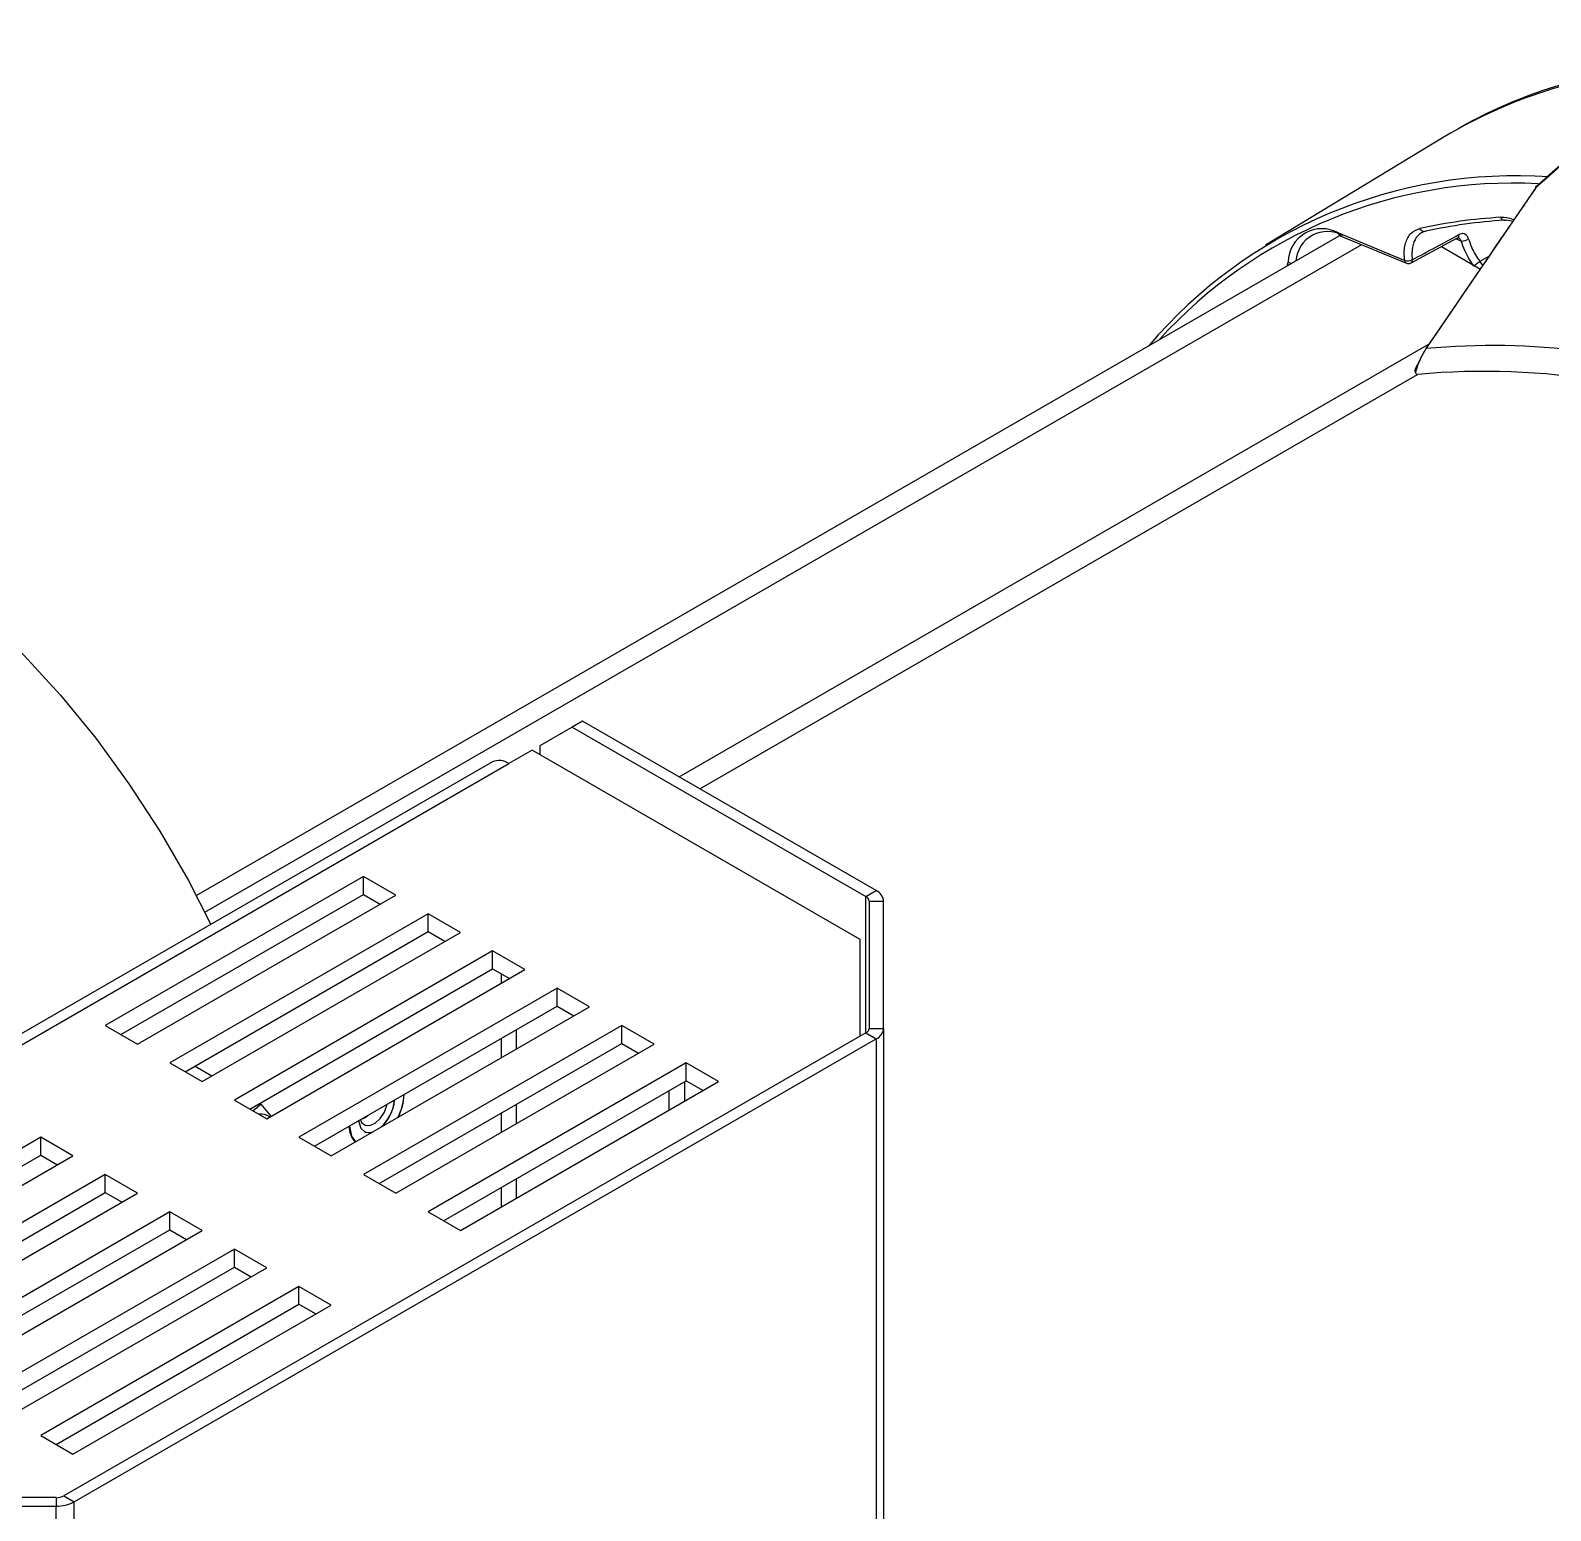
# Model space of a CAD drawing. Extents: x 7 to 135, y 3 to 97.
# Drawn here: x 18.203 to 22.365, y 14.049 to 18.103 of the extents above; entities that cross this region are included whole.
import ezdxf

# ---------------------------------------------------------------- set-up
doc = ezdxf.new("R2010")
doc.units = 0
doc.header["$MEASUREMENT"] = 0
doc.layers.add('OBJECT', color=7, linetype='CONTINUOUS')

msp = doc.modelspace()

# ---------------------------------------------------------------- linework, layer by layer
at = {"layer": 'OBJECT'}
for p, q in [((22.1377, 17.8474), (22.1223, 17.8389)), ((22.0761, 17.8122), (21.585, 17.5146)), ((22.0238, 17.2293), (22.3287, 17.6759)), ((21.7918, 17.543), (18.6573, 15.7335)), ((21.7846, 17.5481), (21.9659, 17.4729)), ((21.7894, 17.5404), (21.9708, 17.4652)), ((21.9834, 17.4658), (22.1109, 17.5343)), ((22.1207, 17.5259), (22.1064, 17.5319)), ((18.6808, 15.6876), (21.8482, 17.516)), ((22.067, 17.5107), (22.1736, 17.4488)), ((22.1987, 17.4855), (22.1717, 17.4697)), ((21.6453, 17.4584), (21.6466, 17.4684)), ((22.1717, 17.4697), (22.1803, 17.4575)), ((19.9789, 16.0585), (22.0347, 17.2453)), ((22.0032, 17.1902), (22.0065, 17.1981)), ((20.0355, 16.0259), (22.0012, 17.1607)), ((19.686, 16.195), (19.5976, 16.1439)), ((19.7143, 16.2113), (19.686, 16.195)), ((19.686, 16.195), (20.4904, 15.7306)), ((20.5187, 15.7469), (19.7143, 16.2113)), ((19.5764, 16.1317), (19.5128, 16.0949)), ((20.4751, 15.6129), (19.5764, 16.1317)), ((19.5976, 16.1439), (19.5976, 16.1194)), ((19.4678, 16.0994), (16.7666, 14.5401)), ((16.8435, 14.554), (19.5128, 16.0949)), ((19.115, 15.7857), (18.4079, 15.3775)), ((19.2034, 15.7347), (19.115, 15.7857)), ((19.115, 15.7367), (19.115, 15.7857)), ((18.4504, 15.353), (19.115, 15.7367)), ((18.4963, 15.3265), (19.2034, 15.7347)), ((19.115, 15.7367), (19.161, 15.7102)), ((20.4904, 15.7306), (20.5187, 15.7469)), ((20.4904, 15.3572), (20.4904, 15.7306)), ((20.4992, 15.7184), (20.4992, 15.3694)), ((20.4992, 15.7184), (20.5392, 15.7184)), ((20.5392, 15.3694), (20.5392, 15.7184)), ((19.2918, 15.6837), (18.5847, 15.2755)), ((19.3802, 15.6327), (19.2918, 15.6837)), ((19.2918, 15.6347), (19.2918, 15.6837)), ((18.6271, 15.251), (19.2918, 15.6347)), ((18.6731, 15.2244), (19.3802, 15.6327)), ((19.2918, 15.6347), (19.3378, 15.6082)), ((20.4751, 15.3483), (20.4751, 15.6129)), ((19.4686, 15.5816), (18.7615, 15.1734)), ((19.557, 15.5306), (19.4686, 15.5816)), ((19.4686, 15.5326), (19.4686, 15.5816)), ((18.8039, 15.1489), (19.4686, 15.5326)), ((18.8499, 15.1224), (19.557, 15.5306)), ((19.4686, 15.5326), (19.5145, 15.5061)), ((19.4916, 15.5194), (19.4916, 15.4928)), ((19.6454, 15.4796), (18.9383, 15.0714)), ((19.7337, 15.4285), (19.6454, 15.4796)), ((19.6454, 15.4306), (19.6454, 15.4796)), ((18.9807, 15.0469), (19.6454, 15.4306)), ((19.0266, 15.0203), (19.7337, 15.4285)), ((19.6454, 15.4306), (19.6913, 15.4041)), ((18.4079, 15.3775), (18.4963, 15.3265)), ((19.8221, 15.3775), (19.115, 14.9693)), ((19.534, 15.3132), (19.534, 15.3663)), ((19.9105, 15.3265), (19.8221, 15.3775)), ((19.8221, 15.3285), (19.8221, 15.3775)), ((20.4992, 15.3694), (20.5392, 15.3694)), ((20.5392, 15.3694), (20.5392, 9.8373)), ((20.4904, 15.3572), (18.2947, 14.0896)), ((18.323, 14.0733), (20.5187, 15.3408)), ((19.1575, 14.9448), (19.8221, 15.3285)), ((19.2034, 14.9183), (19.9105, 15.3265)), ((19.4916, 15.3418), (19.4916, 15.2887)), ((19.8221, 15.3285), (19.8681, 15.302)), ((20.4904, 15.3572), (20.5187, 15.3408)), ((20.5187, 15.3408), (20.5187, 9.8088)), ((18.5847, 15.2755), (18.6731, 15.2244)), ((18.654, 15.2665), (18.7, 15.24)), ((19.9989, 15.2755), (19.2918, 14.8673)), ((20.0873, 15.2244), (19.9989, 15.2755)), ((19.9989, 15.2265), (19.9989, 15.2755)), ((19.3342, 14.8428), (19.9989, 15.2265)), ((19.3802, 14.8162), (20.0873, 15.2244)), ((19.9512, 15.1989), (19.9512, 15.1459)), ((19.9936, 15.2234), (19.9936, 15.1704)), ((19.9989, 15.2265), (20.0449, 15.2)), ((18.7615, 15.1734), (18.8499, 15.1224)), ((18.8123, 15.1441), (18.834, 15.1626)), ((18.8308, 15.1644), (18.834, 15.1626)), ((18.834, 15.1626), (18.8614, 15.1291)), ((19.534, 15.1091), (19.534, 15.1622)), ((19.4916, 15.1377), (19.4916, 15.0846)), ((18.2311, 15.0714), (17.524, 14.6632)), ((18.3195, 15.0203), (18.2311, 15.0714)), ((18.2311, 15.0224), (18.2311, 15.0714)), ((18.9383, 15.0714), (19.0266, 15.0203)), ((19.1165, 15.0875), (19.1166, 15.0874)), ((19.091, 15.06), (19.0929, 15.0586)), ((17.5665, 14.6387), (18.2311, 15.0224)), ((17.6124, 14.6121), (18.3195, 15.0203)), ((18.2311, 15.0224), (18.2771, 14.9958)), ((18.4079, 14.9693), (17.7008, 14.5611)), ((18.4963, 14.9183), (18.4079, 14.9693)), ((18.4079, 14.9203), (18.4079, 14.9693)), ((19.115, 14.9693), (19.2034, 14.9183)), ((19.534, 14.905), (19.534, 14.9581)), ((17.7433, 14.5366), (18.4079, 14.9203)), ((17.7892, 14.5101), (18.4963, 14.9183)), ((18.4079, 14.9203), (18.4539, 14.8938)), ((19.4916, 14.9336), (19.4916, 14.8805)), ((18.5847, 14.8673), (17.8776, 14.4591)), ((18.6731, 14.8162), (18.5847, 14.8673)), ((18.5847, 14.8183), (18.5847, 14.8673)), ((19.2918, 14.8673), (19.3802, 14.8162)), ((17.92, 14.4346), (18.5847, 14.8183)), ((17.966, 14.408), (18.6731, 14.8162)), ((18.5847, 14.8183), (18.6307, 14.7917)), ((18.7615, 14.7652), (18.0544, 14.357)), ((18.8499, 14.7142), (18.7615, 14.7652)), ((18.7615, 14.7162), (18.7615, 14.7652)), ((18.0968, 14.3325), (18.7615, 14.7162)), ((18.1428, 14.306), (18.8499, 14.7142)), ((18.7615, 14.7162), (18.8074, 14.6897)), ((18.9383, 14.6632), (18.2311, 14.255)), ((19.0266, 14.6121), (18.9383, 14.6632)), ((18.9383, 14.6142), (18.9383, 14.6632)), ((18.2736, 14.2305), (18.9383, 14.6142)), ((18.3195, 14.2039), (19.0266, 14.6121)), ((18.9383, 14.6142), (18.9842, 14.5876)), ((18.2311, 14.255), (18.3195, 14.2039)), ((18.2735, 14.0846), (17.669, 14.0846)), ((18.2735, 14.0846), (18.2735, 14.0615)), ((18.2947, 14.0896), (18.323, 14.0733)), ((18.323, 8.5412), (18.323, 14.0733)), ((17.669, 14.0615), (18.2735, 14.0615)), ((18.2735, 8.5294), (18.2735, 14.0615))]:
    msp.add_line(p, q, dxfattribs=at)
at = {"layer": 'OBJECT', "flags": 128}
for points in [[(22.263, 17.5797), (22.2451, 17.5831), (22.2451, 17.5831), (22.2451, 17.5831)], [(17.7535, 16.7334), (17.8636, 16.6639), (17.9728, 16.5833), (18.0801, 16.4922), (18.1847, 16.3914), (18.2855, 16.2818), (18.3818, 16.1642), (18.4728, 16.0398), (18.5576, 15.9095), (18.6356, 15.7744), (18.6971, 15.6545)], [(19.1068, 15.1197), (19.1099, 15.1123), (19.1191, 15.1044), (19.132, 15.1037), (19.1466, 15.1103), (19.1607, 15.1233), (19.1721, 15.1405), (19.1792, 15.1595), (19.1797, 15.1617)], [(19.1023, 15.1171), (19.1025, 15.1141), (19.1079, 15.0961), (19.1198, 15.0859), (19.1365, 15.085), (19.1404, 15.086)], [(19.1062, 15.1194), (19.1199, 15.1258), (19.1268, 15.1312)], [(19.0762, 15.102), (19.0818, 15.0743), (19.0932, 15.0588)]]:
    msp.add_lwpolyline(points, dxfattribs=at)
at = {"layer": 'OBJECT'}
for centre, radius, start, end in [((22.7582, 16.6671), 1.3329, 92.9889, 120.7804), ((22.7846, 16.61), 1.3989, 93.7993, 107.7393), ((22.7474, 16.7356), 1.268, 107.8678, 118.7362), ((22.2715, 16.3845), 1.3201, 86.0839, 139.6538), ((22.2625, 16.3758), 1.3087, 86.9845, 137.7701), ((22.3088, 16.1906), 1.4024, 93.2383, 102.41), ((22.3237, 16.1904), 1.3949, 93.4859, 102.4129), ((21.7397, 17.4665), 0.0932, 61.2254, 178.7853), ((21.7545, 17.4655), 0.0865, 60.9664, 175.9387), ((21.7934, 17.5483), 0.00877, 180.7599, 243.5173), ((22.1065, 17.541), 0.00831, 303.2721, 16.5892), ((22.1214, 17.5658), 0.0399, 269.037, 299.3447), ((21.6584, 17.4852), 0.0205, 234.9035, 264.3512), ((21.9742, 17.4985), 0.027, 252.0736, 297.6097), ((21.9747, 17.473), 0.00877, 180.7599, 243.5173), ((21.9765, 17.479), 0.015, 247.4617, 297.8438), ((21.9786, 17.4725), 0.0084, 306.1194, 14.6073), ((22.2039, 15.2878), 1.9519, 69.9152, 95.2837), ((22.1838, 15.1576), 2.0113, 66.1375, 95.1893), ((19.4864, 16.0581), 0.0453, 54.3824, 114.3071), ((20.5042, 15.7149), 0.0352, 5.6948, 65.6253), ((20.4842, 15.7169), 0.0151, 5.6948, 65.6253), ((20.4842, 15.3709), 0.0151, 294.3747, 354.3052), ((20.5042, 15.3729), 0.0352, 294.3747, 354.3052), ((19.0916, 15.1811), 0.1084, 310.0092, 355.8772), ((19.0917, 15.1811), 0.1084, 310.2363, 355.9226), ((19.0771, 15.1951), 0.149, 332.2054, 357.4649), ((19.0801, 15.1945), 0.1464, 332.0692, 357.7493), ((18.8302, 15.0785), 0.0567, 59.7823, 92.498), ((19.1347, 15.0999), 0.0589, 178.1501, 224.6151), ((19.13, 15.1139), 0.0297, 242.9217, 291.0693), ((18.2744, 14.1278), 0.0433, 268.8559, 298.0402), ((18.2755, 14.1624), 0.101, 268.8559, 298.0402)]:
    msp.add_arc(centre, radius, start, end, dxfattribs=at)
for points, knots in [([(22.3245, 17.674), (22.4046, 17.7454), (22.5651, 17.8883), (22.7291, 18.0312), (22.8112, 18.1027)], [0, 0, 0, 0, 0.499626, 1, 1, 1, 1]), ([(22.8112, 18.0993), (22.8038, 18.0929), (22.7667, 18.0607), (22.603, 17.9184), (22.4497, 17.7824), (22.3254, 17.6722)], [0, 0, 0, 0, 0.04519, 0.225954, 1, 1, 1, 1]), ([(22.3254, 17.6722), (22.3198, 17.664), (22.2917, 17.6232), (22.1911, 17.4765), (22.0965, 17.3376), (22.0242, 17.2314)], [0, 0, 0, 0, 0.05572, 0.278599, 1, 1, 1, 1]), ([(22.3245, 17.674), (22.3242, 17.674), (22.3238, 17.6741), (22.3246, 17.6731), (22.3253, 17.6724), (22.3254, 17.6722), (22.3254, 17.6722)], [0, 0, 0, 0, 0.457503, 0.9147205, 0.9797971, 1, 1, 1, 1]), ([(22.2296, 17.5908), (22.2403, 17.591), (22.2518, 17.5912), (22.2643, 17.5835), (22.2652, 17.583)], [0, 0, 0, 0, 0.929126, 1, 1, 1, 1]), ([(21.9659, 17.4729), (21.9655, 17.4765), (21.9638, 17.4935), (21.9668, 17.5212), (21.9811, 17.5494), (21.9985, 17.5566), (22.0074, 17.5602)], [0, 0, 0, 0, 0.080074, 0.381781, 0.683578, 1, 1, 1, 1]), ([(22.0239, 17.5527), (22.0239, 17.5527), (22.0153, 17.5508), (22.0005, 17.5424), (21.9874, 17.5179), (21.9848, 17.4931), (21.9864, 17.4778), (21.9867, 17.4747)], [0, 0, 0, 0, 0.000017, 0.316429, 0.618225, 0.919927, 1, 1, 1, 1]), ([(21.9867, 17.4747), (22.0082, 17.4861), (22.051, 17.5089), (22.0934, 17.5319), (22.1145, 17.5433)], [0, 0, 0, 0, 0.502161, 1, 1, 1, 1]), ([(22.1112, 17.534), (22.1115, 17.5342), (22.1127, 17.5349), (22.1132, 17.5348), (22.1131, 17.5348), (22.1131, 17.5348)], [0, 0, 0, 0, 0.1887601, 0.7668838, 1, 1, 1, 1]), ([(22.113, 17.5348), (22.1141, 17.5342), (22.1164, 17.5329), (22.1189, 17.5295), (22.1202, 17.5269), (22.1207, 17.5259)], [0, 0, 0, 0, 0.356972, 0.738531, 1, 1, 1, 1]), ([(22.141, 17.531), (22.1404, 17.5328), (22.1388, 17.5372), (22.1347, 17.5426), (22.1287, 17.546), (22.1218, 17.5465), (22.1169, 17.5444), (22.1145, 17.5433)], [0, 0, 0, 0, 0.133425, 0.338078, 0.551249, 0.773015, 1, 1, 1, 1]), ([(22.1552, 17.457), (22.1462, 17.471), (22.1318, 17.4931), (22.1237, 17.5171), (22.1207, 17.5259)], [0, 0, 0, 0, 0.631611, 1, 1, 1, 1]), ([(22.141, 17.531), (22.1437, 17.5232), (22.1509, 17.502), (22.1631, 17.4814), (22.1717, 17.4697), (22.1717, 17.4697)], [0, 0, 0, 0, 0.368404, 0.999966, 1, 1, 1, 1]), ([(22.0242, 17.2314), (22.0177, 17.2201), (22.0055, 17.1991), (21.998, 17.1758), (21.9953, 17.165), (21.9952, 17.1647)], [0, 0, 0, 0, 0.529384, 0.986504, 1, 1, 1, 1]), ([(22.0032, 17.1902), (22.0031, 17.1902), (22.0014, 17.1881), (21.9978, 17.1829), (21.9945, 17.1755), (21.9935, 17.1687), (21.9947, 17.1659), (21.9952, 17.1647)], [0, 0, 0, 0, 0.005364, 0.277582, 0.636351, 0.845807, 1, 1, 1, 1]), ([(21.9952, 17.1647), (21.996, 17.1637), (21.9976, 17.1616), (22, 17.1606), (22.0015, 17.1607), (22.0018, 17.1607)], [0, 0, 0, 0, 0.417908, 0.836646, 1, 1, 1, 1])]:
    msp.add_open_spline(points, degree=3, knots=knots, dxfattribs=at)
for points in [[(22.2451, 17.5831), (22.2436, 17.5825), (22.2407, 17.5814), (22.2361, 17.5826), (22.232, 17.5857), (22.2304, 17.5891), (22.2296, 17.5908)], [(22.0239, 17.5527), (22.0224, 17.5521), (22.0194, 17.551), (22.0146, 17.5522), (22.0102, 17.5552), (22.0083, 17.5586), (22.0074, 17.5602)], [(22.1552, 17.457), (22.1562, 17.458), (22.158, 17.4599), (22.1624, 17.4634), (22.1672, 17.4669), (22.1702, 17.4688), (22.1717, 17.4697)]]:
    msp.add_open_spline(points, degree=3, dxfattribs=at)

doc.saveas('drawing.dxf')
